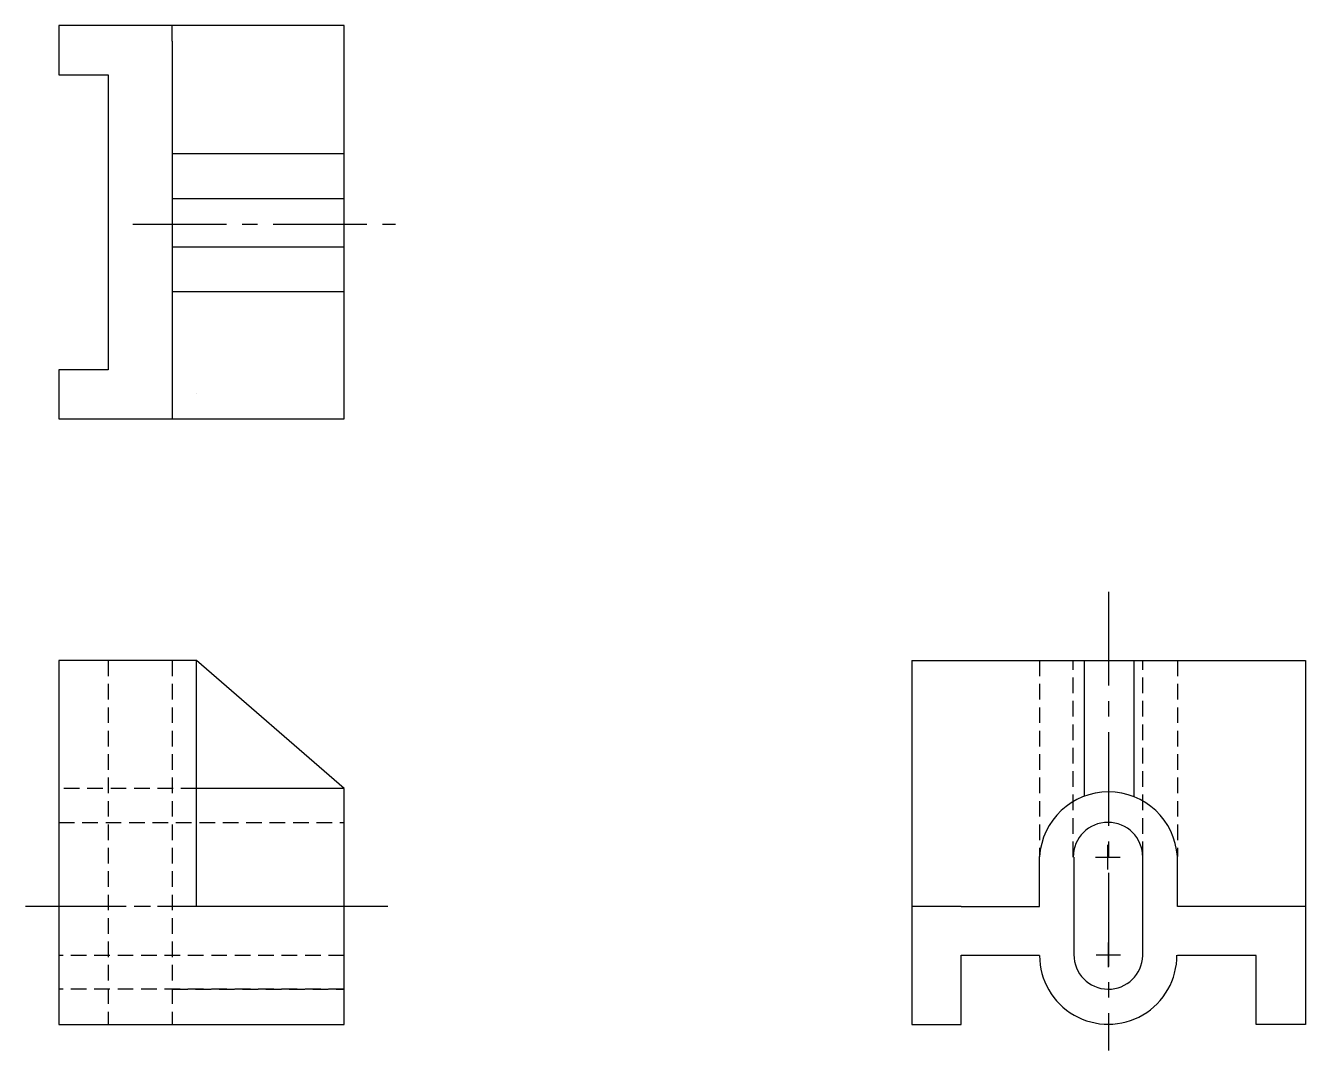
# Model space of a CAD drawing. Header units: millimetres. Extents: x -6 to 254, y -4 to 204.
import ezdxf

# ---------------------------------------------------------------- set-up
doc = ezdxf.new("R2010")
doc.units = ezdxf.units.MM
doc.linetypes.add('CENTER2', pattern=[28.575, 19.05, -3.175, 3.175, -3.175])
doc.linetypes.add('HIDDEN2', pattern=[4.7625, 3.175, -1.5875])
doc.layers.add('CENTER', color=2, linetype='CENTER2')
doc.layers.add('HIDE', color=1, linetype='HIDDEN2')
doc.layers.add('OBJ', color=7, linetype='Continuous', lineweight=30)

msp = doc.modelspace()

# ---------------------------------------------------------------- linework, layer by layer
at = {"layer": 'CENTER'}
for p, q in [((16.02, 163.77), (69.43, 163.77)), ((214.4, 88.99), (214.4, -4.3)), ((-5.76, 25.01), (67.87, 25.01))]:
    msp.add_line(p, q, dxfattribs=at)
at = {"layer": 'HIDE'}
for p, q in [((11, 75), (11, 1)), ((24.04, 75), (24.04, 1)), ((200.41, 75), (200.41, 35.11)), ((207.24, 35.02), (207.24, 75)), ((221.38, 35.02), (221.38, 75)), ((228.43, 75), (228.43, 35.12)), ((29, 49), (1, 49)), ((1, 42.09), (59, 42.09)), ((29, 25), (1, 25)), ((29, 25), (1, 25)), ((59, 15.03), (1, 15.03)), ((59, 8.16), (1, 8.16)), ((59, 8.16), (1, 8.16)), ((24.04, 8.16), (59, 8.16))]:
    msp.add_line(p, q, dxfattribs=at)
at = {"layer": 'OBJ'}
for p, q in [((59, 204.14), (1, 204.14)), ((1, 204.14), (1, 194.14)), ((24.04, 200.96), (24.04, 204.14)), ((59, 124.14), (59, 204.14)), ((24.04, 200.96), (24.04, 124.14)), ((1, 194.14), (11, 194.14)), ((11, 194.14), (11, 134.14)), ((24.04, 178.11), (59, 178.11)), ((24.04, 168.98), (59, 168.98)), ((24.04, 159.13), (59, 159.13)), ((24.04, 150.09), (59, 150.09)), ((11, 134.14), (1, 134.14)), ((1, 134.14), (1, 124.14)), ((29, 129.31), (29, 129.31)), ((1, 124.14), (59, 124.14)), ((29, 75), (1, 75)), ((1, 75), (1, 1)), ((29, 25), (29, 75)), ((59, 49), (29, 75)), ((174.46, 75), (254.46, 75)), ((174.46, 75), (174.46, 1)), ((209.45, 75), (209.45, 47.37)), ((219.55, 75), (219.55, 47.31)), ((254.46, 75), (254.46, 1)), ((59, 49), (29, 49)), ((59, 25), (59, 49)), ((214.31, 32.52), (214.31, 37.52)), ((200.41, 25), (200.41, 35.11)), ((207.41, 14.99), (207.41, 35.02)), ((211.81, 35.02), (216.81, 35.02)), ((221.38, 14.99), (221.38, 35.15)), ((228.43, 25), (228.43, 35.12)), ((59, 25), (29, 25)), ((59, 1), (59, 25)), ((184.46, 25), (174.46, 25)), ((184.46, 25), (200.41, 25)), ((184.46, 25), (191.26, 25)), ((191.26, 25), (193.84, 25)), ((193.84, 25), (193.84, 25)), ((193.84, 25), (193.84, 25)), ((254.46, 25), (228.43, 25)), ((214.39, 12.65), (214.39, 17.65)), ((184.46, 1), (184.46, 15.1)), ((184.46, 15.1), (200.41, 15.1)), ((211.89, 15.15), (216.89, 15.15)), ((244.46, 15.03), (228.43, 15.03)), ((244.46, 1), (244.46, 15.03)), ((1, 1), (59, 1)), ((174.46, 1), (184.46, 1)), ((184.46, 1), (184.46, 1)), ((184.46, 1), (184.46, 1)), ((254.46, 1), (244.46, 1)), ((244.46, 1), (244.46, 1)), ((244.46, 1), (244.46, 1)), ((244.46, 1), (244.46, 1)), ((244.46, 1), (244.46, 1)), ((244.46, 1), (244.46, 1)), ((244.46, 1), (244.46, 1))]:
    msp.add_line(p, q, dxfattribs=at)
for centre, radius, start, end in [((214.42, 34.24), 14.04, 3.5919, 176.4674), ((214.31, 35.02), 7.07, 0, 180), ((214.37, 14.99), 13.96, 180, 0.4515), ((214.39, 15.15), 6.99, 179.6427, 358.6885)]:
    msp.add_arc(centre, radius, start, end, dxfattribs=at)

doc.saveas('drawing.dxf')
